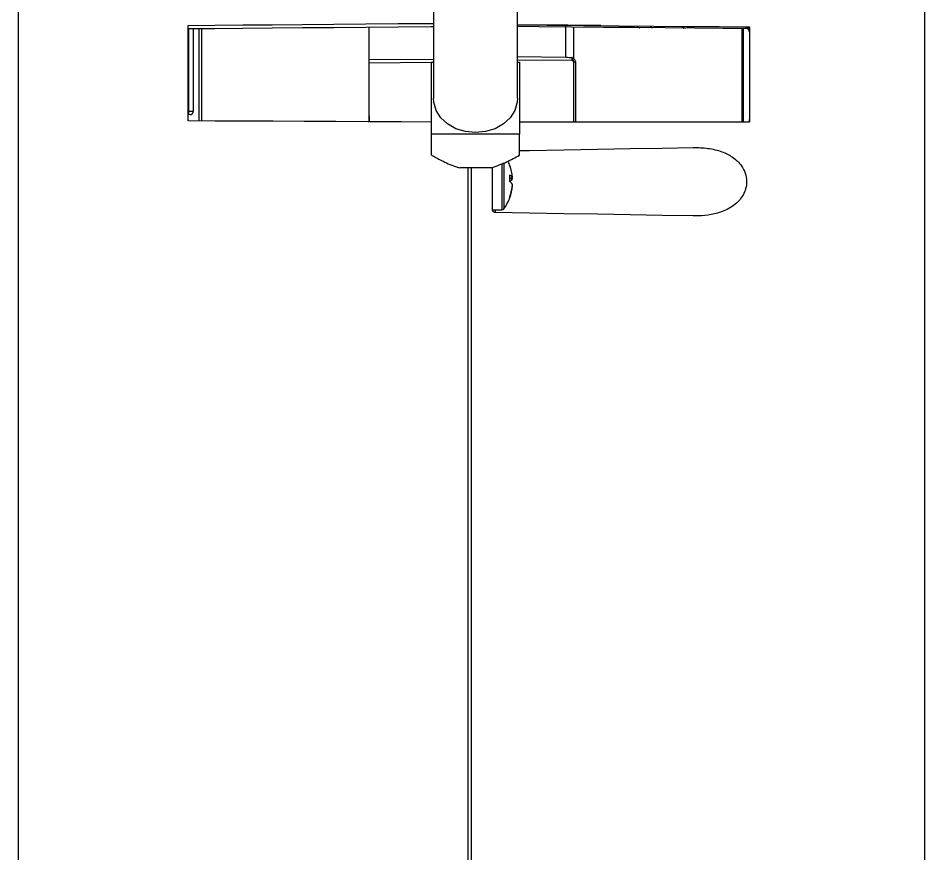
# Model space of a CAD drawing. Extents: x 12.3 to 108.7, y 1.1 to 80.4.
# Drawn here: x 45.12 to 50.29, y 59.82 to 64.58 of the extents above; entities that cross this region are included whole.
import ezdxf

# ---------------------------------------------------------------- set-up
doc = ezdxf.new("R2010")
doc.units = 0
doc.header["$MEASUREMENT"] = 0
doc.layers.add('OBJECT', color=7, linetype='CONTINUOUS')

msp = doc.modelspace()

# ---------------------------------------------------------------- linework, layer by layer
at = {"layer": 'OBJECT'}
for p, q in [((47.4896, 64.683), (47.4896, 64.125)), ((47.9696, 64.125), (47.9696, 64.6823)), ((45.1218, 64.6439), (45.1218, 59.732)), ((50.2918, 59.732), (50.2918, 64.6409)), ((46.0918, 63.9949), (46.0918, 64.5392)), ((47.1238, 64.3448), (47.1238, 64.5281)), ((48.2443, 64.359), (48.2443, 64.5403)), ((48.2898, 64.3508), (48.2898, 64.5314)), ((49.2683, 64.5314), (49.2918, 64.5312)), ((49.2918, 64.5312), (49.2918, 64.0037)), ((46.0951, 64.0507), (46.0951, 64.5191)), ((46.1218, 64.0509), (46.1218, 64.5193)), ((46.1547, 63.9946), (46.1547, 64.5196)), ((46.1672, 64.5197), (46.1672, 63.9946)), ((49.25, 63.9899), (49.25, 64.5215)), ((49.2562, 64.5214), (49.2562, 63.9899)), ((47.1238, 64.3448), (47.4896, 64.348)), ((47.1238, 64.3419), (47.1238, 64.3448)), ((47.1238, 64.0244), (47.1238, 64.3419)), ((47.4796, 64.3279), (47.1238, 64.3248)), ((47.4796, 64.3298), (47.4896, 64.3298)), ((47.4796, 63.9201), (47.4796, 64.3298)), ((47.9696, 64.3614), (48.2443, 64.359)), ((48.2799, 64.3387), (47.9696, 64.3414)), ((47.9696, 64.3298), (47.9796, 64.3298)), ((47.9796, 64.3298), (47.9796, 63.9201)), ((48.2998, 64.3304), (48.2898, 64.3304)), ((48.2898, 63.9899), (48.2898, 64.3304)), ((48.2998, 64.3304), (48.2998, 63.9899)), ((47.1225, 63.9904), (47.1225, 64.0244)), ((47.1225, 64.0244), (47.1238, 64.0244)), ((47.1238, 64.0244), (47.1238, 63.9904)), ((47.9796, 63.9899), (49.2919, 63.9899)), ((49.2918, 64.0037), (49.2919, 63.9899)), ((49.2918, 63.9899), (49.2918, 64.0037)), ((47.9796, 63.9201), (47.4796, 63.9201)), ((47.4796, 63.8), (47.4796, 63.9201)), ((47.9796, 63.8), (47.9796, 63.9201)), ((47.8791, 63.7529), (47.8791, 63.4916)), ((47.8913, 63.7574), (47.8913, 63.4976)), ((47.8196, 63.728), (47.6395, 63.728)), ((47.6868, 63.728), (47.6868, 59.7311)), ((47.7068, 59.7311), (47.7068, 63.728)), ((47.8268, 63.4883), (47.8268, 63.7308)), ((47.9257, 63.6716), (47.9402, 63.6731)), ((47.9402, 63.6644), (47.9257, 63.6634)), ((47.9402, 63.6644), (47.9394, 63.673)), ((47.9394, 63.6247), (47.9402, 63.6246)), ((47.8268, 63.4879), (47.8791, 63.4879)), ((47.8416, 63.4879), (47.8416, 63.4733)), ((47.8791, 63.4916), (47.8791, 63.4879)), ((47.8913, 63.4976), (47.8913, 63.494))]:
    msp.add_line(p, q, dxfattribs=at)
at = {"layer": 'OBJECT', "flags": 128}
for points in [[(46.0918, 64.5392), (46.2439, 64.5405), (46.4037, 64.5419), (46.5706, 64.5433), (46.7436, 64.5448), (46.9217, 64.5464), (47.1041, 64.5479), (47.2896, 64.5496), (47.4775, 64.5512), (47.4896, 64.5513)], [(47.4896, 64.5313), (47.4776, 64.5312), (47.2895, 64.5295), (47.1036, 64.5279), (46.9211, 64.5263), (46.7428, 64.5248), (46.5699, 64.5232), (46.4031, 64.5218), (46.2435, 64.5204), (46.0918, 64.5191)], [(47.9696, 64.5427), (48.1389, 64.5412), (48.3462, 64.5394), (48.5493, 64.5376), (48.7467, 64.5359), (48.9371, 64.5342), (49.1192, 64.5327), (49.2683, 64.5314)], [(48.4443, 64.5385), (48.4102, 64.5388), (48.2552, 64.5401), (48.0949, 64.5415), (47.9696, 64.5426)], [(49.2918, 64.5211), (49.1391, 64.5224), (48.9786, 64.5238), (48.8114, 64.5253), (48.6382, 64.5268), (48.46, 64.5284), (48.2778, 64.53), (48.0925, 64.5316), (47.9696, 64.5326)], [(47.7296, 63.9283), (47.6721, 63.934), (47.618, 63.9509), (47.5704, 63.9778), (47.532, 64.0133), (47.5051, 64.0552), (47.4913, 64.1013), (47.4896, 64.125)], [(47.9696, 64.125), (47.9678, 64.1013), (47.954, 64.0552), (47.9271, 64.0133), (47.8887, 63.9778), (47.8411, 63.9509), (47.787, 63.934), (47.7296, 63.9283)], [(46.102, 64.0309), (46.1006, 64.0309), (46.0965, 64.0308), (46.0918, 64.0308)], [(46.0951, 64.0507), (46.1065, 64.0508), (46.1149, 64.0508), (46.1201, 64.0509), (46.1218, 64.0509)], [(47.4796, 63.9888), (47.3052, 63.9896), (47.1173, 63.9904), (46.9325, 63.9912), (46.752, 63.992), (46.5767, 63.9928), (46.4077, 63.9935), (46.2457, 63.9942), (46.0918, 63.9949)], [(47.9796, 63.8262), (48.0383, 63.8273), (48.2331, 63.8307), (48.4249, 63.834), (48.6124, 63.8373), (48.7947, 63.8405), (48.9706, 63.8435)], [(48.9706, 63.4536), (48.7947, 63.4567), (48.6124, 63.4599), (48.4249, 63.4631), (48.2331, 63.4665), (48.0383, 63.4699), (47.8416, 63.4733)]]:
    msp.add_lwpolyline(points, dxfattribs=at)
at = {"layer": 'OBJECT'}
for centre, radius, start, end in [((48.6654, 64.5466), 0.02, 209.395, 269.4999), ((48.6661, 64.5462), 0.0196, 208.7701, 269.2823), ((48.7386, 64.5387), 0.013, 191.6759, 258.7671), ((48.8873, 64.5335), 0.1284, 178.9873, 183.4678), ((48.9168, 64.5344), 0.01, 180, 269.5), ((48.9268, 64.5443), 0.02, 209.3658, 269.5), ((49.2718, 64.5013), 0.02, 0, 89.5), ((48.2798, 64.3287), 0.01, 0, 89.5), ((46.0705, 64.0502), 0.0246, 330.1172, 1.0046), ((46.1018, 64.0509), 0.02, 270.5, 0), ((47.6794, 63.6489), 0.2624, 19.8073, 26.3253), ((47.6921, 63.6535), 0.249, 4.5342, 20.5745), ((47.9145, 63.6599), 0.0289, 27.1728, 68.4061), ((47.6216, 63.6682), 0.3041, 356.4971, 3.5029), ((47.9067, 63.6803), 0.0371, 299.7604, 334.6278), ((47.9067, 63.6175), 0.0371, 25.3722, 60.2396), ((47.6861, 63.6536), 0.255, 339.6548, 355.4407), ((47.6921, 63.6443), 0.249, 339.4255, 355.4658), ((47.6794, 63.6489), 0.2624, 323.8332, 340.1927), ((47.9108, 63.5609), 0.0149, 344.0895, 15.9105), ((47.8791, 63.5029), 0.015, 270, 323.8332)]:
    msp.add_arc(centre, radius, start, end, dxfattribs=at)
for centre, major_axis, ratio, start_param, end_param in [((52.7062, 64.3201), (4.4618, -0.0389), 0.004482, 3.141632, 3.267798), ((48.2798, 64.3587), (-0.0001, 0.02), 0.008724, 3.141478, 4.571469)]:
    msp.add_ellipse(centre, major_axis=major_axis, ratio=ratio, start_param=start_param, end_param=end_param, dxfattribs=at)
for points, knots in [([(48.2798, 64.3562), (48.2801, 64.3562), (48.2812, 64.3561), (48.2833, 64.3548), (48.2863, 64.3531), (48.2884, 64.3513), (48.2896, 64.3508), (48.2897, 64.3507), (48.2897, 64.3507), (48.2898, 64.3507), (48.2898, 64.3507), (48.2898, 64.3508), (48.2898, 64.3508), (48.2898, 64.3508), (48.2898, 64.3508), (48.2898, 64.3508)], [0, 0, 0, 0, 0.067213, 0.283566, 0.63793, 0.968439, 0.978492, 0.984455, 0.990391, 0.992429, 0.994482, 0.995878, 0.997277, 0.999198, 1, 1, 1, 1]), ([(48.28, 64.3559), (48.28, 64.3559), (48.2799, 64.356), (48.2798, 64.3561), (48.2798, 64.3562)], [0, 0, 0, 0, 0.501961, 1, 1, 1, 1]), ([(48.2898, 64.3304), (48.2896, 64.332), (48.2891, 64.3366), (48.2863, 64.342), (48.284, 64.3473), (48.2826, 64.3507), (48.2817, 64.3529), (48.2811, 64.3543), (48.2807, 64.3551), (48.2804, 64.3557), (48.2801, 64.3559), (48.28, 64.3559)], [0, 0, 0, 0, 0.172574, 0.492491, 0.689164, 0.813093, 0.890435, 0.937089, 0.964935, 0.99299, 1, 1, 1, 1]), ([(48.2898, 64.3508), (48.2914, 64.3491), (48.295, 64.3455), (48.2989, 64.3386), (48.2995, 64.3332), (48.2998, 64.3304)], [0, 0, 0, 0, 0.300285, 0.6494, 1, 1, 1, 1]), ([(47.4796, 63.8), (47.4979, 63.7897), (47.5399, 63.7662), (47.5937, 63.7418), (47.6313, 63.7305), (47.6395, 63.728)], [0, 0, 0, 0, 0.376952, 0.863752, 1, 1, 1, 1]), ([(47.8196, 63.728), (47.8496, 63.7386), (47.9079, 63.7589), (47.9561, 63.7866), (47.9796, 63.8)], [0, 0, 0, 0, 0.515407, 1, 1, 1, 1]), ([(48.9706, 63.8435), (48.9988, 63.843), (49.055, 63.8418), (49.1309, 63.8234), (49.1969, 63.7913), (49.2428, 63.7489), (49.2693, 63.6989), (49.2777, 63.6525), (49.2718, 63.6084), (49.2532, 63.5646), (49.2126, 63.5164), (49.1494, 63.4802), (49.0744, 63.4594), (49.0153, 63.4535), (48.9803, 63.4536), (48.9706, 63.4536)], [0, 0, 0, 0, 0.107368, 0.214482, 0.302528, 0.391219, 0.444441, 0.49807, 0.544418, 0.589607, 0.660357, 0.771317, 0.867069, 0.963023, 1, 1, 1, 1]), ([(47.8416, 63.4733), (47.8399, 63.4735), (47.8365, 63.4739), (47.8321, 63.4766), (47.8287, 63.4804), (47.827, 63.4846), (47.8269, 63.4873), (47.8268, 63.4883)], [0, 0, 0, 0, 0.217434, 0.434878, 0.652156, 0.869184, 1, 1, 1, 1])]:
    msp.add_open_spline(points, degree=3, knots=knots, dxfattribs=at)

doc.saveas('drawing.dxf')
